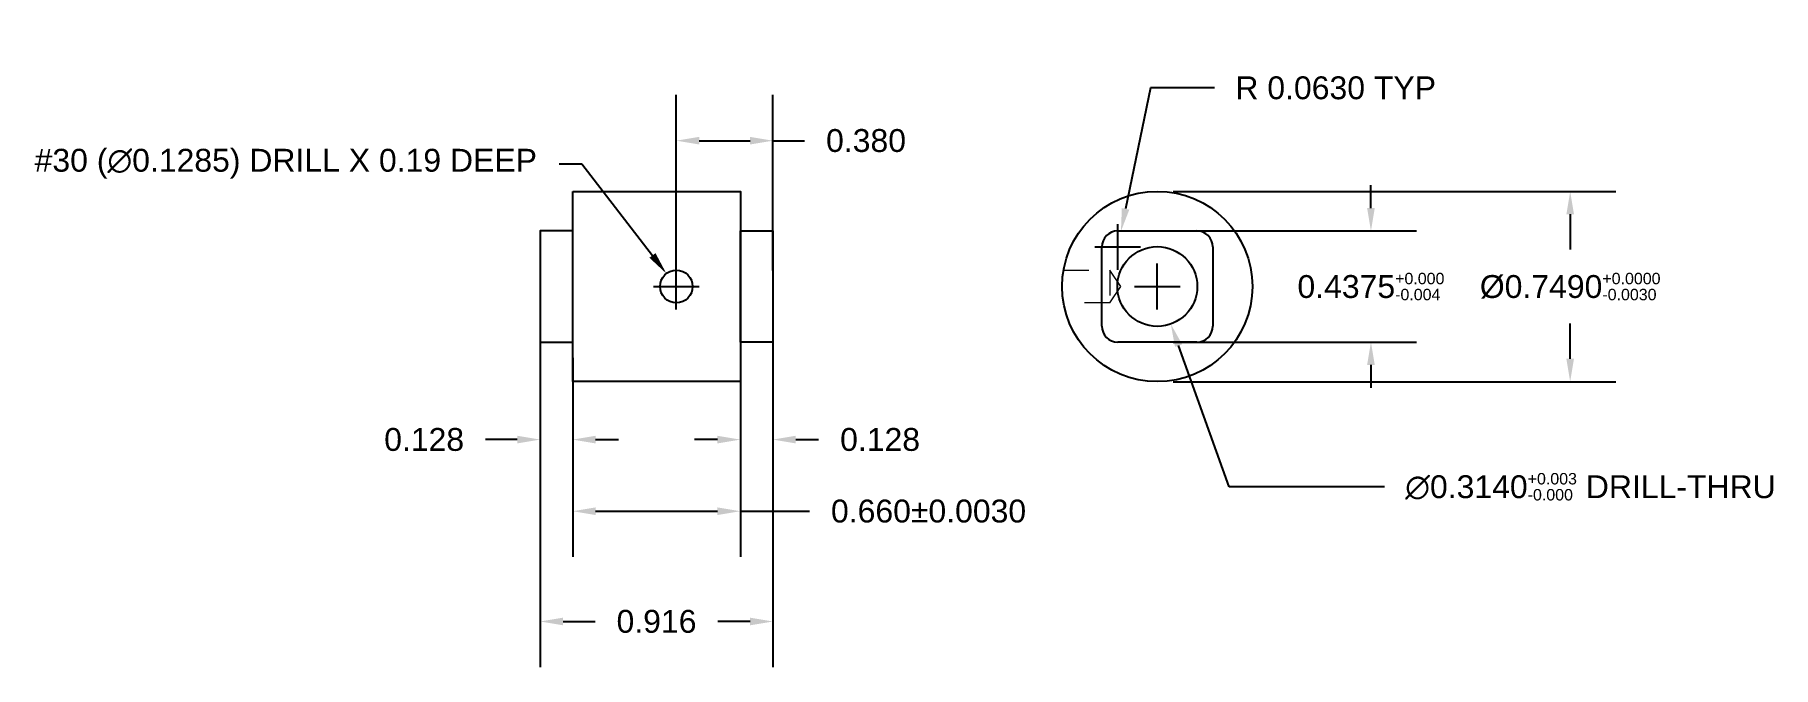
# Model space of a CAD drawing. Header units: inches. Extents: x 19.88 to 26.72, y 19.42 to 21.91.
import ezdxf

# ---------------------------------------------------------------- set-up
doc = ezdxf.new("R2010")
doc.units = ezdxf.units.IN
doc.header["$MEASUREMENT"] = 0
doc.linetypes.add('TRAZOS', pattern=[0.75, 0.5, -0.25])
doc.layers.add('cotas', color=4, linetype='Continuous', lineweight=30)
doc.layers.add('ocultas', color=171, linetype='TRAZOS', lineweight=20)
doc.styles.get("Standard").update_dxf_attribs({"font": 'arial.ttf'})
doc.dimstyles.get("Standard").update_dxf_attribs({"dimtxt": 0.18, "dimasz": 0.18, "dimexe": 0.18, "dimexo": 0.0625, "dimgap": 0.09, "dimtad": 0, "dimtih": 1, "dimtoh": 1, "dimdec": 4, "dimzin": 0, "dimdsep": 46, "dimtxsty": 'Standard', "dimcen": 0.09, "dimadec": 0, "dimazin": 0, "dimtfac": 1, "dimtdec": 4, "dimtofl": 0, "dimtmove": 0, "dimatfit": 3, "dimfxl": 1, "dimtolj": 1, "dimtzin": 0, "dimarcsym": 0})

# ---------------------------------------------------------------- blocks, each defined once
blk = doc.blocks.new('*D8')
at = {"layer": 'cotas', "color": 0, "lineweight": -2, "transparency": 16777216}
for p, q in [((25.1362, 21.2278), (25.1362, 21.3178)), ((24.3579, 21.1378), (25.3162, 21.1378)), ((24.3579, 20.7003), (25.3162, 20.7003)), ((25.1362, 20.6103), (25.1362, 20.5203))]:
    blk.add_line(p, q, dxfattribs=at)
at = {"layer": 'cotas', "color": 0, "transparency": 16777216}
for points in [[(25.1212, 21.2278), (25.1512, 21.2278), (25.1362, 21.1378)], [(25.1212, 20.6103), (25.1512, 20.6103), (25.1362, 20.7003)]]:
    blk.add_solid(points, dxfattribs=at)
at = {"layer": 'Defpoints', "color": 0, "transparency": 16777216}
for p in [(24.2954, 21.1378), (24.2954, 20.7003), (25.1362, 20.7003)]:
    blk.add_point(p, dxfattribs=at)
at = {"layer": 'cotas', "color": 0, "transparency": 16777216, "insert": (25.1362, 20.919), "char_height": 0.09, "attachment_point": 5}
blk.add_mtext('\\A1;0.4375{\\H0.045;\\S+0.000^ -0.004;}', dxfattribs=at)
blk = doc.blocks.new('*D9')
at = {"layer": 'cotas', "color": 0, "lineweight": -2, "transparency": 16777216}
for p, q in [((24.2681, 21.7006), (24.1704, 21.2246)), ((24.5203, 21.7006), (24.2681, 21.7006)), ((24.1396, 20.9848), (24.1396, 21.1648)), ((24.0496, 21.0748), (24.2296, 21.0748))]:
    blk.add_line(p, q, dxfattribs=at)
blk.add_arc((24.1396, 21.0748), 0.063, 78.40245, 90, dxfattribs=at)
at = {"layer": 'cotas', "color": 0, "transparency": 16777216}
blk.add_solid([(24.1557, 21.2277), (24.1851, 21.2216), (24.1523, 21.1365)], dxfattribs=at)
at = {"layer": 'Defpoints', "color": 0, "transparency": 16777216}
for p in [(24.1523, 21.1365), (24.1396, 21.0748)]:
    blk.add_point(p, dxfattribs=at)
at = {"layer": 'cotas', "color": 0, "transparency": 16777216, "insert": (24.9975, 21.7006), "char_height": 0.09, "attachment_point": 5}
blk.add_mtext('\\A1;R 0.0630 TYP', dxfattribs=at)
blk = doc.blocks.new('*D11')
at = {"layer": 'cotas', "color": 0, "lineweight": -2, "transparency": 16777216}
for p, q in [((24.2954, 20.829), (24.2954, 21.009)), ((24.2054, 20.919), (24.3854, 20.919)), ((24.5788, 20.131), (24.379, 20.6866)), ((25.1902, 20.131), (24.5788, 20.131))]:
    blk.add_line(p, q, dxfattribs=at)
at = {"layer": 'cotas', "color": 0, "transparency": 16777216}
blk.add_solid([(24.3931, 20.6917), (24.3649, 20.6815), (24.3485, 20.7713)], dxfattribs=at)
at = {"layer": 'Defpoints', "color": 0, "transparency": 16777216}
for p in [(24.2423, 21.0668), (24.3485, 20.7713)]:
    blk.add_point(p, dxfattribs=at)
at = {"layer": 'cotas', "color": 0, "transparency": 16777216, "insert": (26.0003, 20.131), "char_height": 0.09, "attachment_point": 5}
blk.add_mtext('\\A1;∅0.3140{\\H0.045;\\S+0.003^ -0.000;} DRILL-THRU', dxfattribs=at)
blk = doc.blocks.new('*D14')
at = {"layer": 'cotas', "color": 0, "lineweight": -2, "transparency": 16777216}
for p, q in [((21.9406, 21.4025), (22.0306, 21.4025)), ((22.0306, 21.4025), (22.3082, 21.0413)), ((22.4022, 20.829), (22.4022, 21.009)), ((22.3122, 20.919), (22.4922, 20.919))]:
    blk.add_line(p, q, dxfattribs=at)
at = {"layer": 'cotas', "color": 0, "transparency": 16777216}
blk.add_solid([(22.3201, 21.0505), (22.2963, 21.0322), (22.3631, 20.97)], dxfattribs=at)
at = {"layer": 'Defpoints', "color": 0, "transparency": 16777216}
for p in [(22.3631, 20.97), (22.4414, 20.8681)]:
    blk.add_point(p, dxfattribs=at)
at = {"layer": 'cotas', "color": 0, "transparency": 16777216, "insert": (20.865, 21.4025), "char_height": 0.09, "attachment_point": 5}
blk.add_mtext('\\A1;#30 (∅0.1285) DRILL X 0.19 DEEP', dxfattribs=at)
blk = doc.blocks.new('*D15')
at = {"layer": 'cotas', "color": 0, "lineweight": -2, "transparency": 16777216}
for p, q in [((22.4022, 20.9815), (22.4022, 21.6731)), ((22.7822, 20.9815), (22.7822, 21.6731)), ((22.4922, 21.4931), (22.6922, 21.4931)), ((22.7822, 21.4931), (22.9072, 21.4931))]:
    blk.add_line(p, q, dxfattribs=at)
at = {"layer": 'cotas', "color": 0, "transparency": 16777216}
for points in [[(22.4922, 21.5081), (22.4922, 21.4781), (22.4022, 21.4931)], [(22.6922, 21.5081), (22.6922, 21.4781), (22.7822, 21.4931)]]:
    blk.add_solid(points, dxfattribs=at)
at = {"layer": 'Defpoints', "color": 0, "transparency": 16777216}
for p in [(22.7822, 21.4931), (22.4022, 20.919), (22.7822, 20.919)]:
    blk.add_point(p, dxfattribs=at)
at = {"layer": 'cotas', "color": 0, "transparency": 16777216, "insert": (23.1489, 21.4931), "char_height": 0.09, "attachment_point": 5}
blk.add_mtext('\\A1;0.380', dxfattribs=at)
blk = doc.blocks.new('*D16')
at = {"layer": 'cotas', "color": 0, "lineweight": -2, "transparency": 16777216}
for p, q in [((21.9942, 20.482), (21.9942, 19.8546)), ((22.6542, 20.482), (22.6542, 19.8546)), ((22.0842, 20.0346), (22.5642, 20.0346)), ((22.6542, 20.0346), (22.9265, 20.0346))]:
    blk.add_line(p, q, dxfattribs=at)
at = {"layer": 'cotas', "color": 0, "transparency": 16777216}
for points in [[(22.0842, 20.0496), (22.0842, 20.0196), (21.9942, 20.0346)], [(22.5642, 20.0496), (22.5642, 20.0196), (22.6542, 20.0346)]]:
    blk.add_solid(points, dxfattribs=at)
at = {"layer": 'Defpoints', "color": 0, "transparency": 16777216}
for p in [(21.9942, 20.5445), (22.6542, 20.5445), (22.6542, 20.0346)]:
    blk.add_point(p, dxfattribs=at)
at = {"layer": 'cotas', "color": 0, "transparency": 16777216, "insert": (23.395, 20.0346), "char_height": 0.09, "attachment_point": 5}
blk.add_mtext('\\A1;0.660±0.0030', dxfattribs=at)
blk = doc.blocks.new('*D17')
at = {"layer": 'cotas', "color": 0, "lineweight": -2, "transparency": 16777216}
for p, q in [((22.6542, 20.6378), (22.6542, 20.1365)), ((22.7822, 20.6378), (22.7822, 20.1365)), ((22.5642, 20.3165), (22.4742, 20.3165)), ((22.8722, 20.3165), (22.9622, 20.3165))]:
    blk.add_line(p, q, dxfattribs=at)
at = {"layer": 'cotas', "color": 0, "transparency": 16777216}
for points in [[(22.5642, 20.3315), (22.5642, 20.3015), (22.6542, 20.3165)], [(22.8722, 20.3315), (22.8722, 20.3015), (22.7822, 20.3165)]]:
    blk.add_solid(points, dxfattribs=at)
at = {"layer": 'Defpoints', "color": 0, "transparency": 16777216}
for p in [(22.6542, 20.7003), (22.7822, 20.7003), (22.7822, 20.3165)]:
    blk.add_point(p, dxfattribs=at)
at = {"layer": 'cotas', "color": 0, "transparency": 16777216, "insert": (23.2042, 20.3165), "char_height": 0.09, "attachment_point": 5}
blk.add_mtext('\\A1;0.128', dxfattribs=at)
blk = doc.blocks.new('*D18')
at = {"layer": 'cotas', "color": 0, "lineweight": -2, "transparency": 16777216}
for p, q in [((21.8662, 20.6378), (21.8662, 20.1365)), ((21.9942, 20.6378), (21.9942, 20.1365)), ((21.7762, 20.3165), (21.6515, 20.3165)), ((22.0842, 20.3165), (22.1742, 20.3165))]:
    blk.add_line(p, q, dxfattribs=at)
at = {"layer": 'cotas', "color": 0, "transparency": 16777216}
for points in [[(21.7762, 20.3315), (21.7762, 20.3015), (21.8662, 20.3165)], [(22.0842, 20.3315), (22.0842, 20.3015), (21.9942, 20.3165)]]:
    blk.add_solid(points, dxfattribs=at)
at = {"layer": 'Defpoints', "color": 0, "transparency": 16777216}
for p in [(21.8662, 20.7003), (21.9942, 20.7003), (21.9942, 20.3165)]:
    blk.add_point(p, dxfattribs=at)
at = {"layer": 'cotas', "color": 0, "transparency": 16777216, "insert": (21.4096, 20.3165), "char_height": 0.09, "attachment_point": 5}
blk.add_mtext('\\A1;0.128', dxfattribs=at)
blk = doc.blocks.new('*D19')
at = {"layer": 'cotas', "color": 0, "lineweight": -2, "transparency": 16777216}
for p, q in [((21.8662, 20.8565), (21.8662, 19.4205)), ((22.7822, 20.8565), (22.7822, 19.4205)), ((21.9562, 19.6005), (22.0824, 19.6005)), ((22.6922, 19.6005), (22.566, 19.6005))]:
    blk.add_line(p, q, dxfattribs=at)
at = {"layer": 'cotas', "color": 0, "transparency": 16777216}
for points in [[(21.9562, 19.6155), (21.9562, 19.5855), (21.8662, 19.6005)], [(22.6922, 19.6155), (22.6922, 19.5855), (22.7822, 19.6005)]]:
    blk.add_solid(points, dxfattribs=at)
at = {"layer": 'Defpoints', "color": 0, "transparency": 16777216}
for p in [(21.8662, 20.919), (22.7822, 20.919), (22.7822, 19.6005)]:
    blk.add_point(p, dxfattribs=at)
at = {"layer": 'cotas', "color": 0, "transparency": 16777216, "insert": (22.3242, 19.6005), "char_height": 0.09, "attachment_point": 5}
blk.add_mtext('\\A1;0.916', dxfattribs=at)
blk = doc.blocks.new('*D20')
at = {"layer": 'cotas', "color": 0, "lineweight": -2, "transparency": 16777216}
for p, q in [((24.3579, 21.2935), (26.1005, 21.2935)), ((25.9205, 21.2035), (25.9205, 21.0643)), ((25.9205, 20.6345), (25.9205, 20.7737)), ((24.3579, 20.5445), (26.1005, 20.5445))]:
    blk.add_line(p, q, dxfattribs=at)
at = {"layer": 'cotas', "color": 0, "transparency": 16777216}
for points in [[(25.9055, 21.2035), (25.9355, 21.2035), (25.9205, 21.2935)], [(25.9055, 20.6345), (25.9355, 20.6345), (25.9205, 20.5445)]]:
    blk.add_solid(points, dxfattribs=at)
at = {"layer": 'Defpoints', "color": 0, "transparency": 16777216}
for p in [(24.2954, 21.2935), (24.2954, 20.5445), (25.9205, 20.5445)]:
    blk.add_point(p, dxfattribs=at)
at = {"layer": 'cotas', "color": 0, "transparency": 16777216, "insert": (25.9205, 20.919), "char_height": 0.09, "attachment_point": 5}
blk.add_mtext('\\A1;%%c}0.7490{\\H0.045;\\S+0.0000^ -0.0030;}', dxfattribs=at)

msp = doc.modelspace()

# ---------------------------------------------------------------- linework, layer by layer
for p, q in [((24.13965, 21.13777), (24.45115, 21.13777)), ((24.07665, 20.76327), (24.07665, 21.07477)), ((24.51415, 21.07477), (24.51415, 20.76327)), ((24.10914, 20.98327), (24.10914, 20.98327)), ((24.45115, 20.70027), (24.13965, 20.70027))]:
    msp.add_line(p, q)
for points in [[(21.99422, 21.29352), (22.65422, 21.29352), (22.65422, 20.54452), (21.99422, 20.54452)], [(21.99422, 21.13777), (21.86622, 21.13777), (21.86622, 20.70027), (21.99422, 20.70027)], [(22.65422, 21.13777), (22.78222, 21.13777), (22.78222, 20.70027), (22.65422, 20.70027)]]:
    msp.add_lwpolyline(points, close=True)
for centre, radius in [((24.2954, 20.91902), 0.3745), ((24.2954, 20.91902), 0.157), ((22.40222, 20.91902), 0.06425)]:
    msp.add_circle(centre, radius)
for centre, start, end in [((24.13965, 21.07477), 90, 180), ((24.45115, 21.07477), 0, 90), ((24.13965, 20.76327), 180, 270), ((24.45115, 20.76327), 270, 0)]:
    msp.add_arc(centre, 0.063, start, end)
at = {"layer": 'ocultas', "ltscale": 0.08}
for p, q in [((23.92645, 20.98327), (24.10914, 20.98327)), ((24.10914, 20.98327), (24.10914, 20.85477)), ((24.15214, 20.91902), (24.10914, 20.98327)), ((24.10914, 20.85477), (24.15214, 20.91902)), ((24.10914, 20.85477), (23.92645, 20.85477))]:
    msp.add_line(p, q, dxfattribs=at)

# ---------------------------------------------------------------- dimensions: what is measured, and where the dimension line sits
at = {"layer": 'cotas'}
dim = msp.add_radius_dim(center=(24.13965, 21.07477), mpoint=(24.15231, 21.13648), dimstyle='Standard', override={"dimtxt": 0.09, "dimasz": 0.09, "dimpost": 'R <> TYP'}, dxfattribs=at)
dim.commit()
dim.dimension.update_dxf_attribs({"geometry": '*D9', "text_midpoint": (24.99754, 21.70062), "dimtype": 164})
for p1, p2, text, override, picture, middle in [((22.44137, 20.86808), (22.36306, 20.96996), '#30 (<>) DRILL X 0.19 DEEP', {"dimtxt": 0.09, "dimasz": 0.09, "dimdec": 4}, '*D14', (20.86503, 21.40248)), ((24.24225, 21.06675), (24.34854, 20.77129), '<> DRILL-THRU', {"dimtxt": 0.09, "dimasz": 0.09, "dimgap": 0.09, "dimpost": '', "dimtol": 1, "dimlim": 0, "dimtp": 0.003, "dimtm": 1e-09, "dimtfac": 0.5, "dimtdec": 3}, '*D11', (26.00026, 20.13105))]:
    dim = msp.add_diameter_dim_2p(p1=p1, p2=p2, text=text, dimstyle='Standard', override=override, dxfattribs=at)
    dim.commit()
    dim.dimension.update_dxf_attribs({"geometry": picture, "text_midpoint": middle, "dimtype": 163})
for base, p1, p2, angle, override, picture, middle, dimtype in [((22.78222, 21.49307), (22.40222, 20.91902), (22.78222, 20.91902), 0, {"dimtxt": 0.09, "dimasz": 0.09, "dimdec": 3}, '*D15', (23.14888, 21.49307), 161), ((25.13623, 20.70027), (24.2954, 21.13777), (24.2954, 20.70027), 90, {"dimtxt": 0.09, "dimasz": 0.09, "dimgap": 0.09, "dimtol": 1, "dimlim": 0, "dimtm": 0.004, "dimtfac": 0.5, "dimtdec": 3}, '*D8', (25.13623, 20.91902), 160), ((25.92055, 20.54452), (24.2954, 21.29352), (24.2954, 20.54452), 90, {"dimtxt": 0.09, "dimasz": 0.09, "dimgap": 0.09, "dimpost": '%%c}<>', "dimtol": 1, "dimlim": 0, "dimtm": 0.003, "dimtfac": 0.5}, '*D20', (25.92055, 20.91902), 160), ((21.99422, 20.31645), (21.86622, 20.70027), (21.99422, 20.70027), 0, {"dimtxt": 0.09, "dimasz": 0.09, "dimdec": 3}, '*D18', (21.40956, 20.31645), 161), ((22.65422, 20.03463), (21.99422, 20.54452), (22.65422, 20.54452), 0, {"dimtxt": 0.09, "dimasz": 0.09, "dimdec": 3, "dimtol": 1, "dimtp": 0.003, "dimtm": 0.003}, '*D16', (23.39497, 20.03463), 161)]:
    dim = msp.add_linear_dim(base=base, p1=p1, p2=p2, angle=angle, dimstyle='Standard', override=override, dxfattribs=at)
    dim.commit()
    dim.dimension.update_dxf_attribs({"geometry": picture, "text_midpoint": middle, "dimtype": dimtype})
for p1, p2, distance, picture, middle in [((21.86622, 20.91902), (22.78222, 20.91902), -1.31854, '*D19', (22.32422, 19.60047)), ((22.65422, 20.70027), (22.78222, 20.70027), -0.38382, '*D17', (23.20416, 20.31645))]:
    dim = msp.add_aligned_dim(p1=p1, p2=p2, distance=distance, dimstyle='Standard', override={"dimtxt": 0.09, "dimasz": 0.09, "dimdec": 3}, dxfattribs=at)
    dim.commit()
    dim.dimension.update_dxf_attribs({"geometry": picture, "text_midpoint": middle})

doc.saveas('drawing.dxf')
